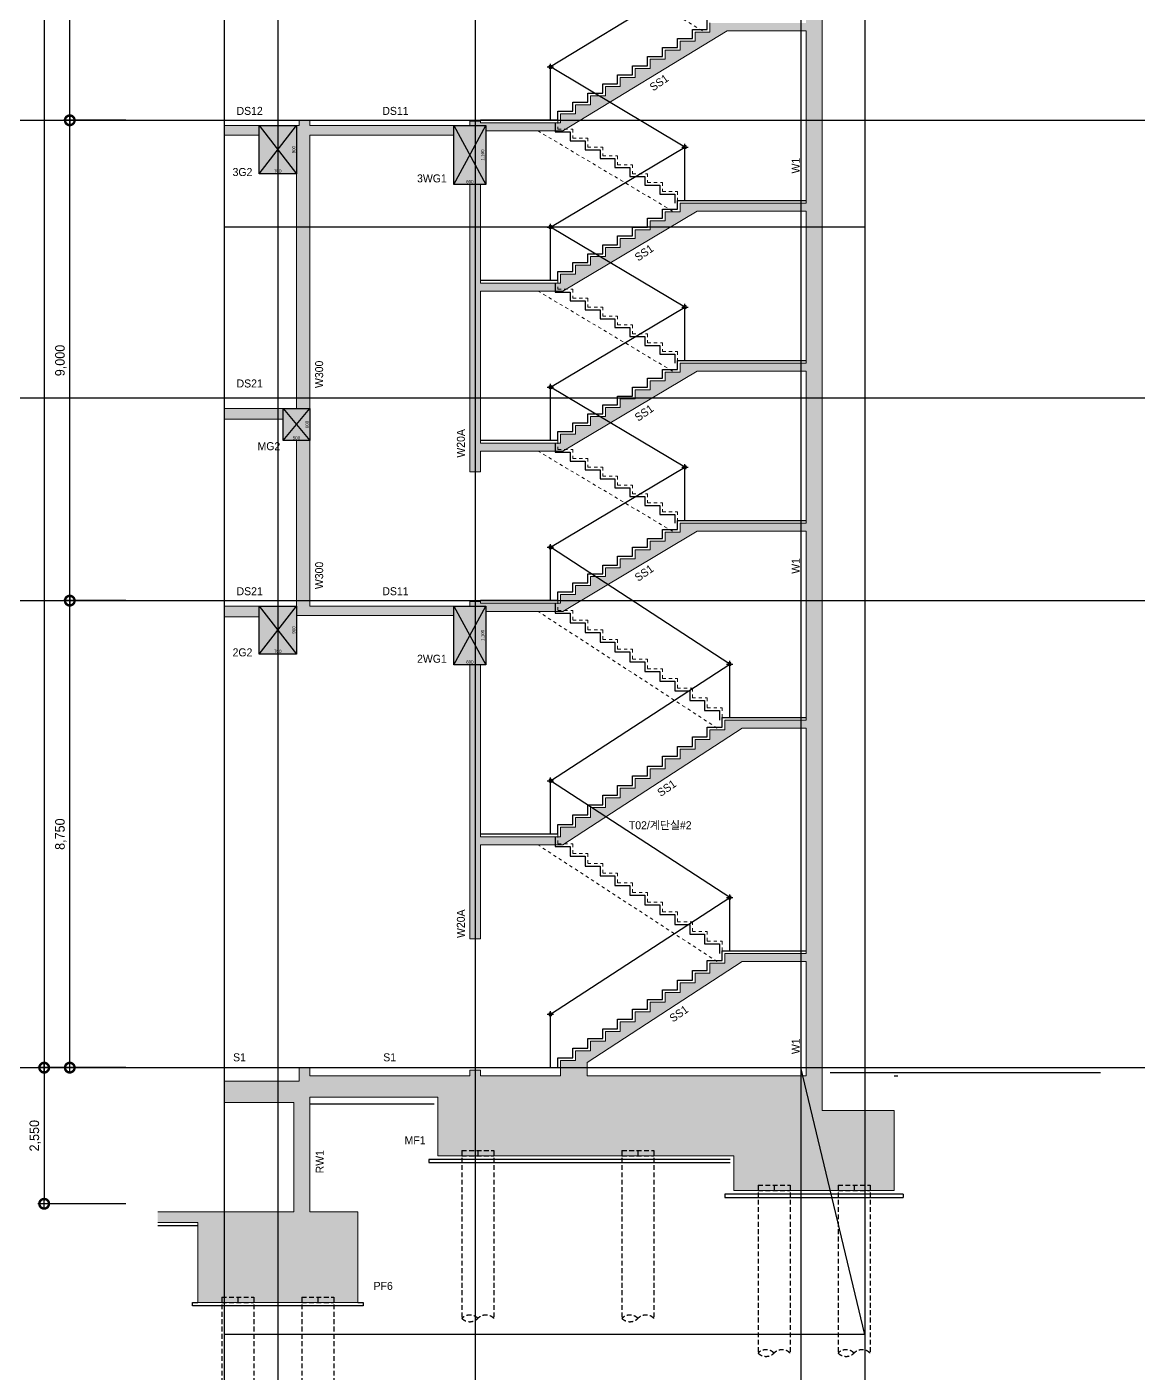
# Model space of a CAD drawing. Header units: millimetres. Extents: x -56316 to 123720, y -36837 to 55569.
# Drawn here: x 72499 to 93323, y -5722 to 19500 of the extents above; entities that cross this region are included whole.
import ezdxf
from ezdxf.enums import TextEntityAlignment as Align

# ---------------------------------------------------------------- set-up
doc = ezdxf.new("R2010")
doc.units = ezdxf.units.MM
doc.header["$LTSCALE"] = 60
for name, pattern in [('ACAD_ISO05W100', [33, 24, -3, 0, -3, 0, -3]), ('HID', [2.3, 1.5, -0.8]), ('HIDDEN', [2, 1, -1])]:
    doc.linetypes.add(name, pattern=pattern)
doc.layers.get('Defpoints').update_dxf_attribs({"color": 151})
doc.layers.add('A-CON', color=2, linetype='Continuous', lineweight=9)
doc.layers.add('A-ELE-STAIR', color=4, linetype='HIDDEN', lineweight=9)
for name, color, linetype in [('A-CORE-HAND', 5, 'Continuous'), ('A-CORE-난간', 5, 'Continuous'), ('A-DIM', 7, 'Continuous'), ('A-FIN', 6, 'Continuous'), ('A-FIN-STAIR', 6, 'Continuous'), ('A-INS', 251, 'Continuous'), ('A-SITE', 3, 'ACAD_ISO05W100'), ('A-버림CONC', 5, 'Continuous'), ('cen', 1, 'Continuous'), ('HAT', 8, 'Continuous'), ('구조SOLID', 253, 'Continuous'), ('기초', 5, 'HIDDEN')]:
    doc.layers.add(name, color=color, linetype=linetype)
for name, color, linetype, plot in [('AS-HIDLINE', 205, 'Continuous', False), ('NOPLOT', 191, 'Continuous', False), ('NOPLOT-DIM', 191, 'Continuous', False), ('NOPLOT-TEXT', 11, 'Continuous', False), ('NOPLOT-부호', 151, 'Continuous', False)]:
    doc.layers.add(name, color=color, linetype=linetype, plot=plot)
doc.styles.add('Gdim', font='Dotum.ttf')
doc.dimstyles.new('G-Xdim', dxfattribs={"dimscale": 30, "dimtxt": 2, "dimasz": 1, "dimexe": 1.2, "dimexo": 1.2, "dimgap": 0, "dimtad": 1, "dimdec": 1, "dimdsep": 46, "dimlunit": 6, "dimtxsty": 'Gdim', "dimcen": 1, "dimse1": 1, "dimse2": 1, "dimsd1": 1, "dimsd2": 1, "dimclrd": 1, "dimclre": 1, "dimclrt": 256, "dimadec": 0, "dimazin": 0, "dimtfac": 1, "dimtdec": 1, "dimtix": 1, "dimtmove": 2, "dimatfit": 1, "dimfxl": 0, "dimtolj": 1, "dimlwd": -1, "dimlwe": -1, "dimarcsym": 0})
doc.dimstyles.new('Gdim60', dxfattribs={"dimscale": 60, "dimtxt": 3, "dimasz": 1, "dimexe": 2, "dimexo": 3, "dimgap": 1, "dimtad": 1, "dimdec": 0, "dimdsep": 46, "dimlunit": 6, "dimtxsty": 'Gdim', "dimblk": 'G3-DOT', "dimcen": 2.5, "dimdle": 2, "dimclrd": 1, "dimclre": 1, "dimclrt": 256, "dimazin": 2, "dimtfac": 1, "dimtdec": 0, "dimtix": 1, "dimtmove": 2, "dimatfit": 3, "dimldrblk": 'DOTSMALL', "dimfxl": 0, "dimtolj": 1, "dimtzin": 0, "dimarcsym": 0})

# ---------------------------------------------------------------- blocks, each defined once
blk = doc.blocks.new('A$C06362383')
at = {"layer": 'A-CORE-HAND', "color": 3}
for p, q in [((-23, -91), (-23, 29)), ((37, -31), (-83, -31))]:
    blk.add_line(p, q, dxfattribs=at)
blk.add_circle((-23, -31), 30, dxfattribs=at)
blk = doc.blocks.new('A$C5C6F125C')
at = {"layer": 'A-CORE-난간', "color": 7, "ltscale": 0.5}
blk.add_line((-75, 0), (-75, 1000), dxfattribs=at)
at = {"layer": 'A-CORE-HAND', "color": 5, "xscale": -1}
blk.add_blockref('A$C06362383', (-98, 1031), dxfattribs=at)
blk = doc.blocks.new('G3-DOT')
at = {"layer": 'A-DIM', "color": 1, "linetype": 'ByBlock'}
blk.add_line((1.5, 0), (-1.5, 0), dxfattribs=at)
at = {"layer": 'A-DIM', "color": 1, "linetype": 'ByBlock', "const_width": 3}
blk.add_lwpolyline([(0.375, 0, 1), (-0.375, 0, 1)], format="xyb", close=True, dxfattribs=at)
blk = doc.blocks.new('*D124')
at = {"layer": 'Defpoints', "color": 0, "transparency": 16777216}
for p in [(74534, 48800), (74534, 0), (72822, 0)]:
    blk.add_point(p, dxfattribs=at)
at = {"layer": 'NOPLOT-DIM', "color": 1, "lineweight": -2, "transparency": 16777216}
for p, q in [((74354, 48800), (72702, 48800)), ((72822, 48740), (72822, 60)), ((74354, 0), (72702, 0))]:
    blk.add_line(p, q, dxfattribs=at)
at = {"layer": 'NOPLOT-DIM', "color": 1, "lineweight": -2, "transparency": 16777216, "xscale": 60, "yscale": 60, "zscale": 60}
for p, rotation in [((72822, 48800), 90), ((72822, 0), 270)]:
    blk.add_blockref('G3-DOT', p, dxfattribs=dict(at, rotation=rotation))
at = {"layer": 'NOPLOT-DIM', "transparency": 16777216, "insert": (72654, 24400), "char_height": 180, "attachment_point": 5, "rotation": 90, "style": 'Gdim'}
blk.add_mtext('\\A1;48,800', dxfattribs=at)
blk = doc.blocks.new('_DotSmall')
at = {"color": 0, "linetype": 'ByBlock', "const_width": 0.5}
blk.add_lwpolyline([(-0.0625, 0, 1), (0.0625, 0, 1)], format="xyb", close=True, dxfattribs=at)
blk = doc.blocks.new('*D125')
at = {"layer": 'Defpoints', "color": 0, "transparency": 16777216}
for p in [(73302, 8750), (74534, 8750), (74534, 0)]:
    blk.add_point(p, dxfattribs=at)
at = {"layer": 'NOPLOT-DIM', "color": 1, "lineweight": -2, "transparency": 16777216}
for p, q in [((74354, 8750), (73182, 8750)), ((73302, 60), (73302, 8690)), ((74354, 0), (73182, 0))]:
    blk.add_line(p, q, dxfattribs=at)
at = {"layer": 'NOPLOT-DIM', "color": 1, "lineweight": -2, "transparency": 16777216, "xscale": 60, "yscale": 60, "zscale": 60}
for p, rotation in [((73302, 8750), 90), ((73302, 0), 270)]:
    blk.add_blockref('G3-DOT', p, dxfattribs=dict(at, rotation=rotation))
at = {"layer": 'NOPLOT-DIM', "transparency": 16777216, "insert": (73134, 4375), "char_height": 180, "attachment_point": 5, "rotation": 90, "style": 'Gdim'}
blk.add_mtext('\\A1;8,750', dxfattribs=at)
blk = doc.blocks.new('*D126')
at = {"layer": 'Defpoints', "color": 0, "transparency": 16777216}
for p in [(73302, 17750), (74534, 17750), (74534, 8750)]:
    blk.add_point(p, dxfattribs=at)
at = {"layer": 'NOPLOT-DIM', "color": 1, "lineweight": -2, "transparency": 16777216}
for p, q in [((74354, 17750), (73182, 17750)), ((73302, 8810), (73302, 17690)), ((74354, 8750), (73182, 8750))]:
    blk.add_line(p, q, dxfattribs=at)
at = {"layer": 'NOPLOT-DIM', "color": 1, "lineweight": -2, "transparency": 16777216, "xscale": 60, "yscale": 60, "zscale": 60}
for p, rotation in [((73302, 17750), 90), ((73302, 8750), 270)]:
    blk.add_blockref('G3-DOT', p, dxfattribs=dict(at, rotation=rotation))
at = {"layer": 'NOPLOT-DIM', "transparency": 16777216, "insert": (73134, 13250), "char_height": 180, "attachment_point": 5, "rotation": 90, "style": 'Gdim'}
blk.add_mtext('\\A1;9,000', dxfattribs=at)
blk = doc.blocks.new('*D127')
at = {"layer": 'Defpoints', "color": 0, "transparency": 16777216}
for p in [(73302, 25250), (74534, 25250), (74534, 17750)]:
    blk.add_point(p, dxfattribs=at)
at = {"layer": 'NOPLOT-DIM', "color": 1, "lineweight": -2, "transparency": 16777216}
for p, q in [((74354, 25250), (73182, 25250)), ((73302, 17810), (73302, 25190)), ((74354, 17750), (73182, 17750))]:
    blk.add_line(p, q, dxfattribs=at)
at = {"layer": 'NOPLOT-DIM', "color": 1, "lineweight": -2, "transparency": 16777216, "xscale": 60, "yscale": 60, "zscale": 60}
for p, rotation in [((73302, 25250), 90), ((73302, 17750), 270)]:
    blk.add_blockref('G3-DOT', p, dxfattribs=dict(at, rotation=rotation))
at = {"layer": 'NOPLOT-DIM', "transparency": 16777216, "insert": (73134, 21500), "char_height": 180, "attachment_point": 5, "rotation": 90, "style": 'Gdim'}
blk.add_mtext('\\A1;7,500', dxfattribs=at)
blk = doc.blocks.new('*D112')
at = {"layer": 'Defpoints', "color": 0, "transparency": 16777216}
for p in [(74534, 0), (72822, -2550), (74534, -2550)]:
    blk.add_point(p, dxfattribs=at)
at = {"layer": 'NOPLOT-DIM', "color": 1, "lineweight": -2, "transparency": 16777216}
for p, q in [((74354, 0), (72702, 0)), ((72822, -60), (72822, -2490)), ((74354, -2550), (72702, -2550))]:
    blk.add_line(p, q, dxfattribs=at)
at = {"layer": 'NOPLOT-DIM', "color": 1, "lineweight": -2, "transparency": 16777216, "xscale": 60, "yscale": 60, "zscale": 60}
for p, rotation in [((72822, 0), 90), ((72822, -2550), 270)]:
    blk.add_blockref('G3-DOT', p, dxfattribs=dict(at, rotation=rotation))
at = {"layer": 'NOPLOT-DIM', "transparency": 16777216, "insert": (72654, -1275), "char_height": 180, "attachment_point": 5, "rotation": 90, "style": 'Gdim'}
blk.add_mtext('\\A1;2,550', dxfattribs=at)
blk = doc.blocks.new('파일')
at = {"layer": 'NOPLOT', "linetype": 'HID'}
blk.add_line((71, 790, 0), (671, 790, 0), dxfattribs=at)
at = {"layer": 'NOPLOT'}
blk.add_line((371, 890, 0), (371, 790, 0), dxfattribs=at)
at = {"layer": '기초', "linetype": 'HID'}
for p, q in [((71, 890, 0), (671, 890, 0)), ((71, 890, 0), (71, -2258, 0)), ((671, 890, 0), (671, -2258, 0))]:
    blk.add_line(p, q, dxfattribs=at)
for centre, start, end in [((221, -2408, 0), 45, 135), ((221, -2108, 0), 225, 315), ((521, -2408, 0), 45, 135)]:
    blk.add_arc(centre, 212, start, end, dxfattribs=at)
blk = doc.blocks.new('*D45')
at = {"layer": 'Defpoints', "color": 0, "linetype": 'Continuous', "transparency": 16777216}
for p in [(-300, -1100), (300, -1080), (300, -1100)]:
    blk.add_point(p, dxfattribs=at)
at = {"layer": 'AS-HIDLINE', "linetype": 'Continuous', "transparency": 16777216, "insert": (0, -1050), "char_height": 60, "attachment_point": 5, "style": 'Gdim'}
blk.add_mtext('\\A1;600', dxfattribs=at)
blk = doc.blocks.new('*D46')
at = {"layer": 'Defpoints', "color": 0, "linetype": 'Continuous', "transparency": 16777216}
for p in [(300, 0), (280, 0), (300, -1100)]:
    blk.add_point(p, dxfattribs=at)
at = {"layer": 'AS-HIDLINE', "linetype": 'Continuous', "transparency": 16777216, "insert": (244, -550), "char_height": 60, "attachment_point": 5, "rotation": 90, "style": 'Gdim'}
blk.add_mtext('\\A1;1,100', dxfattribs=at)
blk = doc.blocks.new('*D47')
at = {"layer": 'Defpoints', "color": 0, "linetype": 'Continuous', "transparency": 16777216}
for p in [(-400, -900), (300, -880), (300, -900)]:
    blk.add_point(p, dxfattribs=at)
at = {"layer": 'AS-HIDLINE', "linetype": 'Continuous', "transparency": 16777216, "insert": (-50, -850), "char_height": 60, "attachment_point": 5, "style": 'Gdim'}
blk.add_mtext('\\A1;700', dxfattribs=at)
blk = doc.blocks.new('*D48')
at = {"layer": 'Defpoints', "color": 0, "linetype": 'Continuous', "transparency": 16777216}
for p in [(300, 0), (280, 0), (300, -900)]:
    blk.add_point(p, dxfattribs=at)
at = {"layer": 'AS-HIDLINE', "linetype": 'Continuous', "transparency": 16777216, "insert": (250, -450), "char_height": 60, "attachment_point": 5, "rotation": 90, "style": 'Gdim'}
blk.add_mtext('\\A1;900', dxfattribs=at)
blk = doc.blocks.new('*D49')
at = {"layer": 'Defpoints', "color": 0, "linetype": 'Continuous', "transparency": 16777216}
for p in [(-200, -600), (300, -580), (300, -600)]:
    blk.add_point(p, dxfattribs=at)
at = {"layer": 'AS-HIDLINE', "linetype": 'Continuous', "transparency": 16777216, "insert": (50, -550), "char_height": 60, "attachment_point": 5, "style": 'Gdim'}
blk.add_mtext('\\A1;500', dxfattribs=at)
blk = doc.blocks.new('*D50')
at = {"layer": 'Defpoints', "color": 0, "linetype": 'Continuous', "transparency": 16777216}
for p in [(300, 0), (280, 0), (300, -600)]:
    blk.add_point(p, dxfattribs=at)
at = {"layer": 'AS-HIDLINE', "linetype": 'Continuous', "transparency": 16777216, "insert": (250, -300), "char_height": 60, "attachment_point": 5, "rotation": 90, "style": 'Gdim'}
blk.add_mtext('\\A1;600', dxfattribs=at)
blk = doc.blocks.new('*U17')
at = {"layer": 'AS-HIDLINE', "linetype": 'Continuous'}
for p, q in [((-300, -1100), (300, 0)), ((-300, 0), (300, -1100))]:
    blk.add_line(p, q, dxfattribs=at)
blk.add_lwpolyline([(-300, -1100), (-300, 0), (300, 0), (300, -1100)], close=True, dxfattribs=at)
dim = blk.add_linear_dim(base=(280.13, 0), p1=(300, -1100), p2=(300, 0), angle=90, dimstyle='G-Xdim', override={"dimtxsty": 'Gdim'}, dxfattribs=at)
dim.commit()
dim.dimension.update_dxf_attribs({"geometry": '*D46', "text_midpoint": (244.31, -550)})
dim = blk.add_linear_dim(base=(300, -1080.06), p1=(-300, -1100), p2=(300, -1100), dimstyle='G-Xdim', override={"dimtxsty": 'Gdim'}, dxfattribs=at)
dim.commit()
dim.dimension.update_dxf_attribs({"geometry": '*D45', "text_midpoint": (0, -1050.02)})
blk = doc.blocks.new('*U18')
at = {"layer": 'AS-HIDLINE', "linetype": 'Continuous'}
for p, q in [((-400, -900), (300, 0)), ((-400, 0), (300, -900))]:
    blk.add_line(p, q, dxfattribs=at)
blk.add_lwpolyline([(-400, -900), (-400, 0), (300, 0), (300, -900)], close=True, dxfattribs=at)
dim = blk.add_linear_dim(base=(280.13, 0), p1=(300, -900), p2=(300, 0), angle=90, dimstyle='G-Xdim', override={"dimtxsty": 'Gdim'}, dxfattribs=at)
dim.commit()
dim.dimension.update_dxf_attribs({"geometry": '*D48', "text_midpoint": (250.09, -450)})
dim = blk.add_linear_dim(base=(300, -880.06), p1=(-400, -900), p2=(300, -900), dimstyle='G-Xdim', override={"dimtxsty": 'Gdim'}, dxfattribs=at)
dim.commit()
dim.dimension.update_dxf_attribs({"geometry": '*D47', "text_midpoint": (-50, -850.02)})
blk = doc.blocks.new('*U19')
at = {"layer": 'AS-HIDLINE', "linetype": 'Continuous'}
for p, q in [((-200, -600), (300, 0)), ((-200, 0), (300, -600))]:
    blk.add_line(p, q, dxfattribs=at)
blk.add_lwpolyline([(-200, -600), (-200, 0), (300, 0), (300, -600)], close=True, dxfattribs=at)
dim = blk.add_linear_dim(base=(280.13, 0), p1=(300, -600), p2=(300, 0), angle=90, dimstyle='G-Xdim', override={"dimtxsty": 'Gdim'}, dxfattribs=at)
dim.commit()
dim.dimension.update_dxf_attribs({"geometry": '*D50', "text_midpoint": (250.09, -300)})
dim = blk.add_linear_dim(base=(300, -580.06), p1=(-200, -600), p2=(300, -600), dimstyle='G-Xdim', override={"dimtxsty": 'Gdim'}, dxfattribs=at)
dim.commit()
dim.dimension.update_dxf_attribs({"geometry": '*D49', "text_midpoint": (50, -550.02)})

msp = doc.modelspace()

# ---------------------------------------------------------------- hatches: boundary and pattern name
at = {"layer": '구조SOLID', "transparency": 33554687}
h = msp.add_hatch(color=256, dxfattribs=at)
h.dxf.hatch_style = 1
h.paths.add_polyline_path([(83000, -150), (83000, 96.5), (85904.5, 1987.5), (87100, 1987.5), (87100, -150)], flags=16)
h.paths.add_polyline_path([(87400, 19899.2), (87100, 19899.2), (87100, 19575), (85300, 19575), (85300, 19404.5), (85020, 19404.5), (85020, 19234.1), (84740, 19234.1), (84740, 19063.6), (84460, 19063.6), (84460, 18893.2), (84180, 18893.2), (84180, 18722.7), (83900, 18722.7), (83900, 18552.3), (83620, 18552.3), (83620, 18381.8), (83340, 18381.8), (83340, 18211.4), (83060, 18211.4), (83060, 18040.9), (82780, 18040.9), (82780, 17870.5), (82500, 17870.5), (82500, 17700), (81000, 17700), (81000, 17735), (80800, 17735), (80800, 17650), (77800, 17650), (77800, 17750), (77600, 17750), (77600, 17650), (76200, 17650), (76200, 17470), (76850, 17470), (76850, 16750), (77550, 16750), (77550, 12350), (76200, 12350), (76200, 12150), (77300, 12150), (77300, 11750), (77550, 11750), (77550, 8650), (76200, 8650), (76200, 8450), (76850, 8450), (76850, 7750), (77550, 7750), (77550, 8470), (80500, 8470), (80500, 7550), (80800, 7550), (80800, 2415), (81000, 2415), (81000, 4175), (82544.5, 4175), (85904.5, 6362.5), (87100, 6362.5), (87100, 2358.6), (87400, 2358.6)])
h.paths.add_polyline_path([(87100, 6512.5), (85580, 6512.5), (85580, 6330.2), (85300, 6330.2), (85300, 6147.9), (85020, 6147.9), (85020, 5965.6), (84740, 5965.6), (84740, 5783.3), (84460, 5783.3), (84460, 5601), (84180, 5601), (84180, 5418.7), (83900, 5418.7), (83900, 5236.5), (83620, 5236.5), (83620, 5054.2), (83340, 5054.2), (83340, 4871.9), (83060, 4871.9), (83060, 4689.6), (82780, 4689.6), (82780, 4507.3), (82500, 4507.3), (82500, 4325), (81000, 4325), (81000, 7550), (81100, 7550), (81100, 8550), (82541.3, 8550), (85061.3, 10050), (87100, 10050)], flags=16)
h.paths.add_polyline_path([(87100, 10200), (84740, 10200), (84740, 10033.3), (84460, 10033.3), (84460, 9866.7), (84180, 9866.7), (84180, 9700), (83900, 9700), (83900, 9533.3), (83620, 9533.3), (83620, 9366.7), (83340, 9366.7), (83340, 9200), (83060, 9200), (83060, 9033.3), (82780, 9033.3), (82780, 8866.7), (82500, 8866.7), (82500, 8700), (81000, 8700), (81000, 8735), (80800, 8735), (80800, 8650), (77800, 8650), (77800, 17470), (80500, 17470), (80500, 16550), (80800, 16550), (80800, 11165), (81000, 11165), (81000, 11550), (82541.3, 11550), (85061.3, 13050), (87100, 13050)], flags=16)
h.paths.add_polyline_path([(87100, 13200), (84740, 13200), (84740, 13033.3), (84460, 13033.3), (84460, 12866.7), (84180, 12866.7), (84180, 12700), (83900, 12700), (83900, 12533.3), (83620, 12533.3), (83620, 12366.7), (83340, 12366.7), (83340, 12200), (83060, 12200), (83060, 12033.3), (82780, 12033.3), (82780, 11866.7), (82500, 11866.7), (82500, 11700), (81000, 11700), (81000, 14550), (82541.3, 14550), (85061.3, 16050), (87100, 16050)], flags=16)
h.paths.add_polyline_path([(82500, 14700), (81000, 14700), (81000, 16550), (81100, 16550), (81100, 17550), (82542.1, 17550), (85622.1, 19425), (87100, 19425), (87100, 16200), (84740, 16200), (84740, 16033.3), (84460, 16033.3), (84460, 15866.7), (84180, 15866.7), (84180, 15700), (83900, 15700), (83900, 15533.3), (83620, 15533.3), (83620, 15366.7), (83340, 15366.7), (83340, 15200), (83060, 15200), (83060, 15033.3), (82780, 15033.3), (82780, 14866.7), (82500, 14866.7)], flags=16)
h.paths.add_polyline_path([(87400, 34136.1), (85300, 34136.1), (85300, 34018.2), (85020, 34018.2), (85020, 33836.4), (84740, 33836.4), (84740, 33654.5), (84460, 33654.5), (84460, 33472.7), (84180, 33472.7), (84180, 33290.9), (83900, 33290.9), (83900, 33109.1), (83620, 33109.1), (83620, 32927.3), (83340, 32927.3), (83340, 32745.5), (83060, 32745.5), (83060, 32563.6), (82780, 32563.6), (82780, 32381.8), (82500, 32381.8), (82500, 32200), (81000, 32200), (81000, 32235), (80800, 32235), (80800, 32150), (77800, 32150), (77800, 32250), (77600, 32250), (77600, 32150), (76200, 32150), (76200, 31970), (76850, 31970), (76850, 31050), (77550, 31050), (77550, 31970), (80500, 31970), (80500, 31050), (80800, 31050), (80800, 27665), (81000, 27665), (81000, 28550), (82543, 28550), (85343, 30300), (87100, 30300), (87100, 26950), (85020, 26950), (85020, 26775), (84740, 26775), (84740, 26600), (84460, 26600), (84460, 26425), (84180, 26425), (84180, 26250), (83900, 26250), (83900, 26075), (83620, 26075), (83620, 25900), (83340, 25900), (83340, 25725), (83060, 25725), (83060, 25550), (82780, 25550), (82780, 25375), (82500, 25375), (82500, 25200), (81000, 25200), (81000, 25235), (80800, 25235), (80800, 25150), (77800, 25150), (77800, 25250), (77600, 25250), (77600, 25150), (76200, 25150), (76200, 24970), (76850, 24970), (76850, 24050), (77550, 24050), (77550, 24970), (80500, 24970), (80500, 24050), (80800, 24050), (80800, 20165), (81000, 20165), (81000, 21300), (82542.1, 21300), (85622.1, 23175), (87100, 23175), (87100, 19899.2), (87400, 19899.2)])
h.paths.add_polyline_path([(87100, 30450), (85020, 30450), (85020, 30275), (84740, 30275), (84740, 30100), (84460, 30100), (84460, 29925), (84180, 29925), (84180, 29750), (83900, 29750), (83900, 29575), (83620, 29575), (83620, 29400), (83340, 29400), (83340, 29225), (83060, 29225), (83060, 29050), (82780, 29050), (82780, 28875), (82500, 28875), (82500, 28700), (81000, 28700), (81000, 31050), (81100, 31050), (81100, 32050), (82544.4, 32050), (85624.4, 34050), (87100, 34050)], flags=16)
h.paths.add_polyline_path([(87100, 26800), (87100, 23325), (85300, 23325), (85300, 23154.5), (85020, 23154.5), (85020, 22984.1), (84740, 22984.1), (84740, 22813.6), (84460, 22813.6), (84460, 22643.2), (84180, 22643.2), (84180, 22472.7), (83900, 22472.7), (83900, 22302.3), (83620, 22302.3), (83620, 22131.8), (83340, 22131.8), (83340, 21961.4), (83060, 21961.4), (83060, 21790.9), (82780, 21790.9), (82780, 21620.5), (82500, 21620.5), (82500, 21450), (81000, 21450), (81000, 24050), (81100, 24050), (81100, 25050), (82543, 25050), (85343, 26800)], flags=16)
h.paths.add_polyline_path([(87400, -800), (87400, 2358.6), (87100, 2358.6), (87100, 2137.5), (85580, 2137.5), (85580, 1955.2), (85300, 1955.2), (85300, 1772.9), (85020, 1772.9), (85020, 1590.6), (84740, 1590.6), (84740, 1408.3), (84460, 1408.3), (84460, 1226), (84180, 1226), (84180, 1043.8), (83900, 1043.8), (83900, 861.5), (83620, 861.5), (83620, 679.2), (83340, 679.2), (83340, 496.9), (83060, 496.9), (83060, 314.6), (82780, 314.6), (82780, 132.3), (82500, 132.3), (82500, -150), (81000, -150), (81000, -50), (80800, -50), (80800, -150), (77800, -150), (77800, 0), (77600, 0), (77600, -250), (76200, -250), (76200, -650), (77500, -650), (77500, -2700), (74950, -2700), (74950, -2900), (75700, -2900), (75700, -4400), (78700, -4400), (78700, -2700), (77800, -2700), (77800, -550), (80200, -550), (80200, -1650), (85750, -1650), (85750, -2300), (88750, -2300), (88750, -800)])
h.paths.add_polyline_path([(80950, 45500), (80950, 47000), (80800, 47000), (80800, 43175), (79900, 43125), (79900, 42975), (79930, 42975), (79930, 42990), (79945, 42990), (79945, 42975), (80800, 42975), (80800, 42680), (81000, 42680), (81000, 44800), (81300, 44800), (81300, 45350), (86900, 45350), (86900, 44800), (87100, 44800), (87100, 38200), (85300, 38200), (85300, 38018.2), (85020, 38018.2), (85020, 37836.4), (84740, 37836.4), (84740, 37654.5), (84460, 37654.5), (84460, 37472.7), (84180, 37472.7), (84180, 37290.9), (83900, 37290.9), (83900, 37109.1), (83620, 37109.1), (83620, 36927.3), (83340, 36927.3), (83340, 36745.5), (83060, 36745.5), (83060, 36563.6), (82780, 36563.6), (82780, 36381.8), (82500, 36381.8), (82500, 36200), (81000, 36200), (81000, 38850), (81000, 39950), (81000, 40050), (81100, 40050), (82400, 40050), (82400, 40200), (81000, 40200), (81000, 40550), (80700, 40550), (80500, 40520), (80500, 40400), (80530, 40400), (80530, 40415), (80545, 40415), (80545, 40400), (80800, 40400), (80800, 39950), (76200, 39950), (76200, 39750), (76800, 39750), (76800, 38850), (77600, 38850), (77600, 39750), (80400, 39750), (80400, 38850), (80800, 38850), (80800, 34665), (81000, 34665), (81000, 36050), (82544.4, 36050), (85624.4, 38050), (87100, 38050), (87100, 34200), (85300, 34200), (85300, 34136.1), (87400, 34136.1), (87400, 47000), (87100, 47000), (87100, 46250), (86900, 46220), (86900, 46100), (86930, 46100), (86930, 46115), (86945, 46115), (86945, 46100), (87100, 46100), (87100, 45500)])

# ---------------------------------------------------------------- linework, layer by layer
at = {"layer": 'A-CON'}
for p, q in [((87400, 47000), (87400, -800)), ((85622.1, 19425), (82542.1, 17550)), ((85622.1, 19425), (87100, 19425)), ((87100, 19425), (87100, 16200)), ((77600, 17650), (77600, 17750)), ((77600, 17750), (77800, 17750)), ((77800, 17750), (77800, 17650)), ((80800, 17735), (80800, 17650)), ((81000, 17735), (80800, 17735)), ((81000, 17735), (81000, 17700)), ((82500, 17700), (81000, 17700)), ((76200, 17650), (77600, 17650)), ((76200, 17470), (76850, 17470)), ((76850, 17470), (76850, 16750)), ((77800, 17650), (80800, 17650)), ((77800, 17470), (80500, 17470)), ((77800, 17470), (77800, 8650)), ((80500, 16550), (80500, 17470)), ((82542.1, 17550), (81100, 17550)), ((81100, 16550), (81100, 17550)), ((76850, 16750), (77550, 16750)), ((77550, 16750), (77550, 12350)), ((80800, 16550), (80500, 16550)), ((80800, 16550), (80800, 11165)), ((81000, 16550), (81000, 14700)), ((81000, 16550), (81100, 16550)), ((84740, 16200), (87100, 16200)), ((82541.3, 14550), (85061.3, 16050)), ((85061.3, 16050), (87100, 16050)), ((87100, 16050), (87100, 13200)), ((82500, 14700), (81000, 14700)), ((81000, 14550), (81000, 11700)), ((82541.3, 14550), (81000, 14550)), ((84740, 13200), (87100, 13200)), ((82541.3, 11550), (85061.3, 13050)), ((85061.3, 13050), (87100, 13050)), ((87100, 13050), (87100, 10200)), ((77550, 12350), (76200, 12350)), ((77300, 12150), (76200, 12150)), ((77300, 11750), (77300, 12150)), ((77550, 11750), (77300, 11750)), ((77550, 11750), (77550, 8650)), ((82500, 11700), (81000, 11700)), ((81000, 11550), (81000, 11165)), ((82541.3, 11550), (81000, 11550)), ((80800, 11165), (81000, 11165, 0)), ((84740, 10200), (87100, 10200)), ((82541.3, 8550), (85061.3, 10050)), ((85061.3, 10050), (87100, 10050)), ((87100, 10050), (87100, 6512.5)), ((76200, 8650), (77550, 8650)), ((77800, 8650), (80800, 8650)), ((80800, 8735), (80800, 8650)), ((81000, 8735), (80800, 8735)), ((81000, 8735), (81000, 8700)), ((82500, 8700), (81000, 8700)), ((76200, 8450), (76850, 8450)), ((76850, 8450), (76850, 7750)), ((77550, 7750), (77550, 8470)), ((77550, 8470), (80500, 8470)), ((80500, 7550), (80500, 8470)), ((82541.3, 8550), (81100, 8550)), ((81100, 7550), (81100, 8550)), ((76850, 7750), (77550, 7750)), ((80800, 7550), (80500, 7550)), ((80800, 7550), (80800, 2415)), ((81000, 7550), (81000, 4325)), ((81000, 7550), (81100, 7550)), ((82544.5, 4175), (85904.5, 6362.5)), ((85580, 6512.5), (87100, 6512.5)), ((85904.5, 6362.5), (87100, 6362.5)), ((87100, 6362.5), (87100, 2137.5)), ((82500, 4325), (81000, 4325)), ((81000, 4175), (81000, 2415)), ((82544.5, 4175), (81000, 4175)), ((80800, 2415, 0), (81000, 2415, 0)), ((85580, 2137.5), (87100, 2137.5)), ((83000, 96.5), (85904.5, 1987.5)), ((85904.5, 1987.5), (87100, 1987.5)), ((87100, 1987.5), (87100, -150)), ((77600, -250), (77600, 0)), ((77600, 0), (77800, 0)), ((77800, 0), (77800, -150)), ((83000, 96.5), (83000, -150)), ((76200, -250), (77600, -250)), ((77800, -150), (80800, -150)), ((80800, -50), (80800, -150)), ((80800, -50), (81000, -50)), ((81000, -50), (81000, -150)), ((81000, -150), (82500, -150)), ((83000, -150), (87100, -150)), ((76200, -650), (77500, -650)), ((77500, -650), (77500, -2700)), ((77800, -550), (77800, -2700)), ((77800, -550), (80200, -550)), ((80200, -550), (80200, -1650)), ((87400, -800), (88750, -800)), ((88750, -800), (88750, -2300)), ((80200, -1650), (85750, -1650)), ((85750, -1650), (85750, -2300)), ((85750, -2300), (88750, -2300)), ((74950, -2700), (77500, -2700)), ((77800, -2700, 0), (78700, -2700)), ((78700, -2700), (78700, -4400)), ((74950, -2900), (75700, -2900)), ((75700, -2900), (75700, -4400)), ((75700, -4400, 0), (78700, -4400))]:
    msp.add_line(p, q, dxfattribs=at)
for points in [[(82500, 17700), (82500, 17870.5), (82780, 17870.5), (82780, 18040.9), (83060, 18040.9), (83060, 18211.4), (83340, 18211.4), (83340, 18381.8), (83620, 18381.8), (83620, 18552.3), (83900, 18552.3), (83900, 18722.7), (84180, 18722.7), (84180, 18893.2), (84460, 18893.2), (84460, 19063.6), (84740, 19063.6), (84740, 19234.1), (85020, 19234.1), (85020, 19404.5), (85300, 19404.5), (85300, 19575)], [(82500, 14700), (82500, 14866.7), (82780, 14866.7), (82780, 15033.3), (83060, 15033.3), (83060, 15200), (83340, 15200), (83340, 15366.7), (83620, 15366.7), (83620, 15533.3), (83900, 15533.3), (83900, 15700), (84180, 15700), (84180, 15866.7), (84460, 15866.7), (84460, 16033.3), (84740, 16033.3), (84740, 16200)], [(82500, 11700), (82500, 11866.7), (82780, 11866.7), (82780, 12033.3), (83060, 12033.3), (83060, 12200), (83340, 12200), (83340, 12366.7), (83620, 12366.7), (83620, 12533.3), (83900, 12533.3), (83900, 12700), (84180, 12700), (84180, 12866.7), (84460, 12866.7), (84460, 13033.3), (84740, 13033.3), (84740, 13200)], [(82500, 8700), (82500, 8866.7), (82780, 8866.7), (82780, 9033.3), (83060, 9033.3), (83060, 9200), (83340, 9200), (83340, 9366.7), (83620, 9366.7), (83620, 9533.3), (83900, 9533.3), (83900, 9700), (84180, 9700), (84180, 9866.7), (84460, 9866.7), (84460, 10033.3), (84740, 10033.3), (84740, 10200)], [(82500, 4325), (82500, 4507.3), (82780, 4507.3), (82780, 4689.6), (83060, 4689.6), (83060, 4871.9), (83340, 4871.9), (83340, 5054.2), (83620, 5054.2), (83620, 5236.5), (83900, 5236.5), (83900, 5418.7), (84180, 5418.7), (84180, 5601), (84460, 5601), (84460, 5783.3), (84740, 5783.3), (84740, 5965.6), (85020, 5965.6), (85020, 6147.9), (85300, 6147.9), (85300, 6330.2), (85580, 6330.2), (85580, 6512.5)], [(82500, -150), (82500, 132.3), (82780, 132.3), (82780, 314.6), (83060, 314.6), (83060, 496.9), (83340, 496.9), (83340, 679.2), (83620, 679.2), (83620, 861.5), (83900, 861.5), (83900, 1043.8), (84180, 1043.8), (84180, 1226), (84460, 1226), (84460, 1408.3), (84740, 1408.3), (84740, 1590.6), (85020, 1590.6), (85020, 1772.9), (85300, 1772.9), (85300, 1955.2), (85580, 1955.2), (85580, 2137.5)]]:
    msp.add_lwpolyline(points, dxfattribs=at)
at = {"layer": 'A-CORE-HAND', "color": 7}
for p, q in [((85390, 20625), (82310, 18750)), ((82310, 15750), (84830, 17250)), ((82310, 12750), (84830, 14250)), ((82310, 9750), (84830, 11250)), ((82310, 5375), (85670, 7562.5)), ((82310, 1000), (85670, 3187.5))]:
    msp.add_line(p, q, dxfattribs=at)
at = {"layer": 'A-CORE-HAND'}
for p, q in [((84830, 17250), (82310, 18750)), ((84830, 14250), (82310, 15750)), ((84830, 11250), (82310, 12750)), ((85670, 7562.5), (82310, 9750)), ((85670, 3187.5), (82310, 5375))]:
    msp.add_line(p, q, dxfattribs=at)
at = {"layer": 'A-ELE-STAIR'}
for p, q in [((85157.9, 19425), (82077.9, 21300)), ((84598.7, 16050), (82078.7, 17550)), ((84598.7, 13050), (82078.7, 14550)), ((84598.7, 10050), (82078.7, 11550)), ((85435.5, 6362.5), (82075.5, 8550)), ((85435.5, 1987.5), (82075.5, 4175))]:
    msp.add_line(p, q, dxfattribs=at)
for points in [[(82450, 17750), (82450, 17583.3), (82730, 17583.3), (82730, 17416.7), (83010, 17416.7), (83010, 17250), (83290, 17250), (83290, 17083.3), (83570, 17083.3), (83570, 16916.7), (83850, 16916.7), (83850, 16750), (84130, 16750), (84130, 16583.3), (84410, 16583.3), (84410, 16416.7), (84690, 16416.7), (84690, 16250)], [(82450, 14750), (82450, 14583.3), (82730, 14583.3), (82730, 14416.7), (83010, 14416.7), (83010, 14250), (83290, 14250), (83290, 14083.3), (83570, 14083.3), (83570, 13916.7), (83850, 13916.7), (83850, 13750), (84130, 13750), (84130, 13583.3), (84410, 13583.3), (84410, 13416.7), (84690, 13416.7), (84690, 13250)], [(82450, 11750), (82450, 11583.3), (82730, 11583.3), (82730, 11416.7), (83010, 11416.7), (83010, 11250), (83290, 11250), (83290, 11083.3), (83570, 11083.3), (83570, 10916.7), (83850, 10916.7), (83850, 10750), (84130, 10750), (84130, 10583.3), (84410, 10583.3), (84410, 10416.7), (84690, 10416.7), (84690, 10250)], [(82450, 8750), (82450, 8567.7), (82730, 8567.7), (82730, 8385.4), (83010, 8385.4), (83010, 8203.1), (83290, 8203.1), (83290, 8020.8), (83570, 8020.8), (83570, 7838.5), (83850, 7838.5), (83850, 7656.2), (84130, 7656.2), (84130, 7474), (84410, 7474), (84410, 7291.7), (84690, 7291.7), (84690, 7109.4), (84970, 7109.4), (84970, 6927.1), (85250, 6927.1), (85250, 6744.8), (85530, 6744.8), (85530, 6562.5)], [(82450, 4375), (82450, 4192.7), (82730, 4192.7), (82730, 4010.4), (83010, 4010.4), (83010, 3828.1), (83290, 3828.1), (83290, 3645.8), (83570, 3645.8), (83570, 3463.5), (83850, 3463.5), (83850, 3281.2), (84130, 3281.2), (84130, 3099), (84410, 3099), (84410, 2916.7), (84690, 2916.7), (84690, 2734.4), (84970, 2734.4), (84970, 2552.1), (85250, 2552.1), (85250, 2369.8), (85530, 2369.8), (85530, 2187.5)]]:
    msp.add_lwpolyline(points, dxfattribs=at)
at = {"layer": 'A-FIN'}
for p, q in [((81000, 0, 0), (82450, 0, 0)), ((83000, 0, 0), (87100, 0, 0))]:
    msp.add_line(p, q, dxfattribs=at)
at = {"layer": 'A-FIN-STAIR'}
for p, q in [((82450, 17750), (81000, 17750)), ((84690, 16250), (87100, 16250)), ((82450, 14750), (81000, 14750)), ((84690, 13250), (87100, 13250)), ((82450, 11750), (81000, 11750)), ((84690, 10250), (87100, 10250)), ((82450, 8750), (81000, 8750)), ((85530, 6562.5), (87100, 6562.5)), ((82450, 4375), (81000, 4375)), ((85530, 2187.5), (87100, 2187.5))]:
    msp.add_line(p, q, dxfattribs=at)
for points in [[(82450, 17750), (82450, 17920.5), (82730, 17920.5), (82730, 18090.9), (83010, 18090.9), (83010, 18261.4), (83290, 18261.4), (83290, 18431.8), (83570, 18431.8), (83570, 18602.3), (83850, 18602.3), (83850, 18772.7), (84130, 18772.7), (84130, 18943.2), (84410, 18943.2), (84410, 19113.6), (84690, 19113.6), (84690, 19284.1), (84970, 19284.1), (84970, 19454.5), (85250, 19454.5), (85250, 19625)], [(82450, 14750), (82450, 14916.7), (82730, 14916.7), (82730, 15083.3), (83010, 15083.3), (83010, 15250), (83290, 15250), (83290, 15416.7), (83570, 15416.7), (83570, 15583.3), (83850, 15583.3), (83850, 15750), (84130, 15750), (84130, 15916.7), (84410, 15916.7), (84410, 16083.3), (84690, 16083.3), (84690, 16250)], [(82450, 11750), (82450, 11916.7), (82730, 11916.7), (82730, 12083.3), (83010, 12083.3), (83010, 12250), (83290, 12250), (83290, 12416.7), (83570, 12416.7), (83570, 12583.3), (83850, 12583.3), (83850, 12750), (84130, 12750), (84130, 12916.7), (84410, 12916.7), (84410, 13083.3), (84690, 13083.3), (84690, 13250)], [(82450, 8750), (82450, 8916.7), (82730, 8916.7), (82730, 9083.3), (83010, 9083.3), (83010, 9250), (83290, 9250), (83290, 9416.7), (83570, 9416.7), (83570, 9583.3), (83850, 9583.3), (83850, 9750), (84130, 9750), (84130, 9916.7), (84410, 9916.7), (84410, 10083.3), (84690, 10083.3), (84690, 10250)], [(82450, 4375), (82450, 4557.3), (82730, 4557.3), (82730, 4739.6), (83010, 4739.6), (83010, 4921.9), (83290, 4921.9), (83290, 5104.2), (83570, 5104.2), (83570, 5286.5), (83850, 5286.5), (83850, 5468.8), (84130, 5468.8), (84130, 5651), (84410, 5651), (84410, 5833.3), (84690, 5833.3), (84690, 6015.6), (84970, 6015.6), (84970, 6197.9), (85250, 6197.9), (85250, 6380.2), (85530, 6380.2), (85530, 6562.5)], [(82450, 0), (82450, 182.3), (82730, 182.3), (82730, 364.6), (83010, 364.6), (83010, 546.9), (83290, 546.9), (83290, 729.2), (83570, 729.2), (83570, 911.5), (83850, 911.5), (83850, 1093.8), (84130, 1093.8), (84130, 1276), (84410, 1276), (84410, 1458.3), (84690, 1458.3), (84690, 1640.6), (84970, 1640.6), (84970, 1822.9), (85250, 1822.9), (85250, 2005.2), (85530, 2005.2), (85530, 2187.5)]]:
    msp.add_lwpolyline(points, dxfattribs=at)
at = {"layer": 'A-INS'}
msp.add_line((88750, -150), (88820, -150), dxfattribs=at)
at = {"layer": 'A-SITE', "linetype": 'Continuous'}
msp.add_line((92616.7, -100), (87550, -100), dxfattribs=at)
at = {"layer": 'A-버림CONC', "color": 5}
for p, q in [((77800, -680), (80130, -680)), ((80030, -1720), (80030, -1780)), ((85680, -1720), (80030, -1720)), ((80030, -1780), (85680, -1780)), ((88920, -2370), (85580, -2370)), ((85580, -2370), (85580, -2430)), ((85580, -2430), (88920, -2430)), ((88920, -2370), (88920, -2430)), ((75600, -4460), (75600, -4400)), ((75600, -4400), (75700, -4400)), ((78800, -4460), (75600, -4460, 0)), ((78700, -4400), (78800, -4400)), ((78800, -4400), (78800, -4460))]:
    msp.add_line(p, q, dxfattribs=at)
msp.add_lwpolyline([(74950, -2960), (75700, -2960)], dxfattribs=at)
at = {"layer": 'cen'}
for p, q in [((77200, 52396.8), (77200, -11694.5)), ((80900, 52396.8), (80900, -11694.5)), ((87000, 52396.8), (87000, -11694.5)), ((-3065.7, 17750), (102021, 17750)), ((-3065.7, 12550), (102021, 12550)), ((-3065.7, 8750), (102021, 8750)), ((-3065.7, 0), (102021, 0))]:
    msp.add_line(p, q, dxfattribs=at)
at = {"layer": 'HAT', "linetype": 'HID'}
msp.add_line((85550, 13250), (86350, 13250), dxfattribs=at)
at = {"layer": 'NOPLOT'}
msp.add_line((88200, -5000), (87000, 0), dxfattribs=at)
at = {"layer": 'NOPLOT', "elevation": 0}
for points in [[(88200, 51250), (88200, 15750), (76200, 15750), (76200, 51250)], [(88200, 27250), (88200, -5000), (76200, -5000), (76200, 27250)]]:
    msp.add_lwpolyline(points, close=True, dxfattribs=at)
at = {"layer": 'NOPLOT', "linetype": 'Continuous'}
for points in [[(82400, 17700), (82400, 17533.3), (82680, 17533.3), (82680, 17366.7), (82960, 17366.7), (82960, 17200), (83240, 17200), (83240, 17033.3), (83520, 17033.3), (83520, 16866.7), (83800, 16866.7), (83800, 16700), (84080, 16700), (84080, 16533.3), (84360, 16533.3), (84360, 16366.7), (84640, 16366.7), (84640, 16200)], [(82400, 14700), (82400, 14533.3), (82680, 14533.3), (82680, 14366.7), (82960, 14366.7), (82960, 14200), (83240, 14200), (83240, 14033.3), (83520, 14033.3), (83520, 13866.7), (83800, 13866.7), (83800, 13700), (84080, 13700), (84080, 13533.3), (84360, 13533.3), (84360, 13366.7), (84640, 13366.7), (84640, 13200)], [(82400, 11700), (82400, 11533.3), (82680, 11533.3), (82680, 11366.7), (82960, 11366.7), (82960, 11200), (83240, 11200), (83240, 11033.3), (83520, 11033.3), (83520, 10866.7), (83800, 10866.7), (83800, 10700), (84080, 10700), (84080, 10533.3), (84360, 10533.3), (84360, 10366.7), (84640, 10366.7), (84640, 10200)], [(82400, 8700), (82400, 8517.7), (82680, 8517.7), (82680, 8335.4), (82960, 8335.4), (82960, 8153.1), (83240, 8153.1), (83240, 7970.8), (83520, 7970.8), (83520, 7788.5), (83800, 7788.5), (83800, 7606.2), (84080, 7606.2), (84080, 7424), (84360, 7424), (84360, 7241.7), (84640, 7241.7), (84640, 7059.4), (84920, 7059.4), (84920, 6877.1), (85200, 6877.1), (85200, 6694.8), (85480, 6694.8), (85480, 6512.5)], [(82400, 4325), (82400, 4142.7), (82680, 4142.7), (82680, 3960.4), (82960, 3960.4), (82960, 3778.1), (83240, 3778.1), (83240, 3595.8), (83520, 3595.8), (83520, 3413.5), (83800, 3413.5), (83800, 3231.2), (84080, 3231.2), (84080, 3049), (84360, 3049), (84360, 2866.7), (84640, 2866.7), (84640, 2684.4), (84920, 2684.4), (84920, 2502.1), (85200, 2502.1), (85200, 2319.8), (85480, 2319.8), (85480, 2137.5)]]:
    msp.add_lwpolyline(points, dxfattribs=at)
at = {"layer": 'NOPLOT-DIM', "elevation": 0}
for points in [[(88200, -11694.5), (76200, -11694.5), (76200, 52560), (88200, 52560)], [(123720, -11694.5), (76200, -11694.5), (76200, 52560), (123720, 52560)]]:
    msp.add_lwpolyline(points, close=True, dxfattribs=at)

# ---------------------------------------------------------------- block references
at = {"layer": 'A-CORE-HAND', "color": 7}
for p in [(82385, 17750), (84905, 16250), (82385, 14750), (84905, 13250), (82385, 11750), (84905, 10250), (82385, 8750), (85745, 6562.5), (82385, 4375), (85745, 2187.5), (82385, 0)]:
    msp.add_blockref('A$C5C6F125C', p, dxfattribs=at)
at = {"layer": 'AS-HIDLINE', "linetype": 'Continuous'}
for name, p in [('*U18', (77250, 17650)), ('*U17', (80800, 17650)), ('*U19', (77500, 12350)), ('*U18', (77250, 8650)), ('*U17', (80800, 8650))]:
    msp.add_blockref(name, p, dxfattribs=at)
at = {"layer": '기초'}
for p in [(80579.1, -2439.7, 0), (83579.1, -2439.7, 0), (86129.1, -3089.7, 0), (87629.1, -3089.7, 0), (76079.1, -5189.7, 0), (77579.1, -5189.7, 0)]:
    msp.add_blockref('파일', p, dxfattribs=at)

# ---------------------------------------------------------------- texts
at = {"layer": 'NOPLOT-TEXT', "style": 'Gdim'}
msp.add_text('T02/계단실#2', height=150, dxfattribs=at).set_placement((84367.8, 4545.7), align=Align.MIDDLE)
at = {"layer": 'NOPLOT-부호', "style": 'Gdim'}
for s, rotation, p in [('SS1', 34.85677, (84345.8, 18456.6)), ('W1', 90, (86907.1, 16901.5)), ('SS1', 34.85677, (84065, 15269.1)), ('W300', 90, (77975.3, 12990.5)), ('SS1', 34.85677, (84065, 12269.1)), ('W20A', 90, (80631, 11696.9)), ('W300', 90, (77975.3, 9222.6)), ('SS1', 34.85677, (84065, 9269.1)), ('W1', 90, (86907.1, 9401.5)), ('SS1', 34.85677, (84488.2, 5237.8)), ('W20A', 90, (80631, 2696.9)), ('SS1', 34.85677, (84716, 1011.1)), ('W1', 90, (86907.1, 401.5)), ('RW1', 90, (77986.9, -1762))]:
    msp.add_text(s, height=150, rotation=rotation, dxfattribs=at).set_placement(p, align=Align.MIDDLE)
for s, p in [('DS12', (76673.6, 17926.7)), ('DS11', (79405.8, 17926.7)), ('3G2', (76538.8, 16781, 0)), ('3WG1', (80088.8, 16661.9)), ('DS21', (76673.6, 12819.5)), ('MG2', (77034, 11644.5, 0)), ('DS21', (76673.6, 8926.7)), ('DS11', (79405.8, 8926.7)), ('2G2', (76538.8, 7781, 0)), ('2WG1', (80088.8, 7661.9)), ('S1', (76482.5, 193.8)), ('S1', (79297, 193.8)), ('MF1', (79773.2, -1360.7)), ('PF6', (79175.6, -4089.4, 0))]:
    msp.add_text(s, height=150, dxfattribs=at).set_placement(p, align=Align.MIDDLE)

# ---------------------------------------------------------------- dimensions: what is measured, and where the dimension line sits
at = {"layer": 'NOPLOT-DIM'}
for base, p1, p2, picture, middle in [((72821.6, 0), (74533.7, 48800), (74533.7, 0), '*D124', (72654.1, 24400)), ((73301.6, 25250), (74533.7, 17750), (74533.7, 25250), '*D127', (73134.1, 21500)), ((73301.6, 17750), (74533.7, 8750), (74533.7, 17750), '*D126', (73134.1, 13250)), ((73301.6, 8750), (74533.7, 0), (74533.7, 8750), '*D125', (73134.1, 4375)), ((72821.6, -2550), (74533.7, 0), (74533.7, -2550), '*D112', (72654.1, -1275))]:
    dim = msp.add_linear_dim(base=base, p1=p1, p2=p2, angle=90, dimstyle='Gdim60', dxfattribs=at)
    dim.commit()
    dim.dimension.update_dxf_attribs({"geometry": picture, "text_midpoint": middle})

doc.saveas('drawing.dxf')
